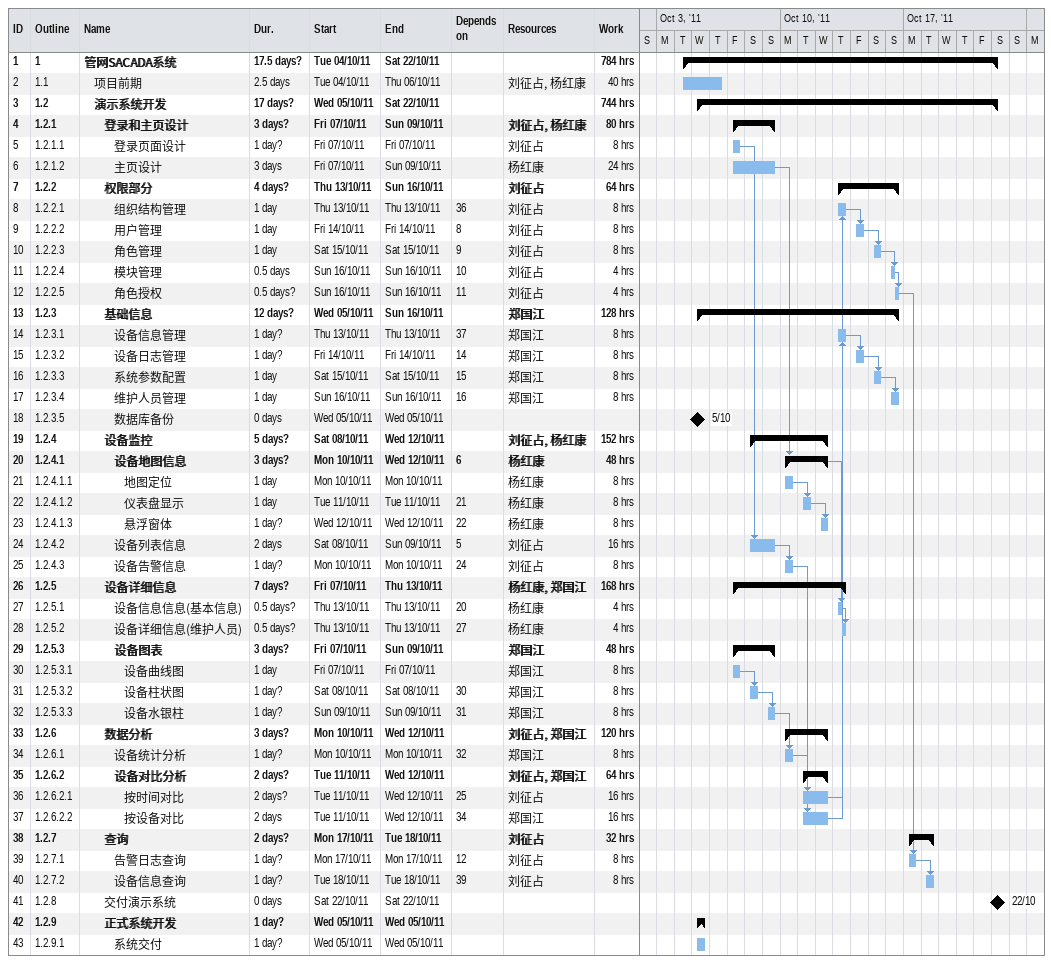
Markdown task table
| ID | WBS | Task | Duration | Start | Finish | Predecessors | Resources | Work (h) |
|---|---|---|---|---|---|---|---|---|
| 1 | 1 | **管网SACADA系统** | 17.5d? | 2011-10-04 | 2011-10-22 |  |  | 784 |
| 2 | 1.1 | 项目前期 | 2.5d | 2011-10-04 | 2011-10-06 |  | 刘征占, 杨红康 | 40 |
| 3 | 1.2 | **演示系统开发** | 17d? | 2011-10-05 | 2011-10-22 |  |  | 744 |
| 4 | 1.2.1 | **登录和主页设计** | 3d? | 2011-10-07 | 2011-10-09 |  | 刘征占, 杨红康 | 80 |
| 5 | 1.2.1.1 | 登录页面设计 | 1d? | 2011-10-07 | 2011-10-07 |  | 刘征占 | 8 |
| 6 | 1.2.1.2 | 主页设计 | 3d | 2011-10-07 | 2011-10-09 |  | 杨红康 | 24 |
| 7 | 1.2.2 | **权限部分** | 4d? | 2011-10-13 | 2011-10-16 |  | 刘征占 | 64 |
| 8 | 1.2.2.1 | 组织结构管理 | 1d | 2011-10-13 | 2011-10-13 | 36 | 刘征占 | 8 |
| 9 | 1.2.2.2 | 用户管理 | 1d | 2011-10-14 | 2011-10-14 | 8 | 刘征占 | 8 |
| 10 | 1.2.2.3 | 角色管理 | 1d | 2011-10-15 | 2011-10-15 | 9 | 刘征占 | 8 |
| 11 | 1.2.2.4 | 模块管理 | 0.5d | 2011-10-16 | 2011-10-16 | 10 | 刘征占 | 4 |
| 12 | 1.2.2.5 | 角色授权 | 0.5d? | 2011-10-16 | 2011-10-16 | 11 | 刘征占 | 4 |
| 13 | 1.2.3 | **基础信息** | 12d? | 2011-10-05 | 2011-10-16 |  | 郑国江 | 128 |
| 14 | 1.2.3.1 | 设备信息管理 | 1d? | 2011-10-13 | 2011-10-13 | 37 | 郑国江 | 8 |
| 15 | 1.2.3.2 | 设备日志管理 | 1d? | 2011-10-14 | 2011-10-14 | 14 | 郑国江 | 8 |
| 16 | 1.2.3.3 | 系统参数配置 | 1d | 2011-10-15 | 2011-10-15 | 15 | 郑国江 | 8 |
| 17 | 1.2.3.4 | 维护人员管理 | 1d | 2011-10-16 | 2011-10-16 | 16 | 郑国江 | 8 |
| 18 | 1.2.3.5 | 数据库备份 | 0d | 2011-10-05 | 2011-10-05 |  |  |  |
| 19 | 1.2.4 | **设备监控** | 5d? | 2011-10-08 | 2011-10-12 |  | 刘征占, 杨红康 | 152 |
| 20 | 1.2.4.1 | **设备地图信息** | 3d? | 2011-10-10 | 2011-10-12 | 6 | 杨红康 | 48 |
| 21 | 1.2.4.1.1 | 地图定位 | 1d | 2011-10-10 | 2011-10-10 |  | 杨红康 | 8 |
| 22 | 1.2.4.1.2 | 仪表盘显示 | 1d | 2011-10-11 | 2011-10-11 | 21 | 杨红康 | 8 |
| 23 | 1.2.4.1.3 | 悬浮窗体 | 1d? | 2011-10-12 | 2011-10-12 | 22 | 杨红康 | 8 |
| 24 | 1.2.4.2 | 设备列表信息 | 2d | 2011-10-08 | 2011-10-09 | 5 | 刘征占 | 16 |
| 25 | 1.2.4.3 | 设备告警信息 | 1d? | 2011-10-10 | 2011-10-10 | 24 | 刘征占 | 8 |
| 26 | 1.2.5 | **设备详细信息** | 7d? | 2011-10-07 | 2011-10-13 |  | 杨红康, 郑国江 | 168 |
| 27 | 1.2.5.1 | 设备信息信息(基本信息) | 0.5d? | 2011-10-13 | 2011-10-13 | 20 | 杨红康 | 4 |
| 28 | 1.2.5.2 | 设备详细信息(维护人员) | 0.5d? | 2011-10-13 | 2011-10-13 | 27 | 杨红康 | 4 |
| 29 | 1.2.5.3 | **设备图表** | 3d? | 2011-10-07 | 2011-10-09 |  | 郑国江 | 48 |
| 30 | 1.2.5.3.1 | 设备曲线图 | 1d | 2011-10-07 | 2011-10-07 |  | 郑国江 | 8 |
| 31 | 1.2.5.3.2 | 设备柱状图 | 1d? | 2011-10-08 | 2011-10-08 | 30 | 郑国江 | 8 |
| 32 | 1.2.5.3.3 | 设备水银柱 | 1d? | 2011-10-09 | 2011-10-09 | 31 | 郑国江 | 8 |
| 33 | 1.2.6 | **数据分析** | 3d? | 2011-10-10 | 2011-10-12 |  | 刘征占, 郑国江 | 120 |
| 34 | 1.2.6.1 | 设备统计分析 | 1d? | 2011-10-10 | 2011-10-10 | 32 | 郑国江 | 8 |
| 35 | 1.2.6.2 | **设备对比分析** | 2d? | 2011-10-11 | 2011-10-12 |  | 刘征占, 郑国江 | 64 |
| 36 | 1.2.6.2.1 | 按时间对比 | 2d? | 2011-10-11 | 2011-10-12 | 25 | 刘征占 | 16 |
| 37 | 1.2.6.2.2 | 按设备对比 | 2d | 2011-10-11 | 2011-10-12 | 34 | 郑国江 | 16 |
| 38 | 1.2.7 | **查询** | 2d? | 2011-10-17 | 2011-10-18 |  | 刘征占 | 32 |
| 39 | 1.2.7.1 | 告警日志查询 | 1d? | 2011-10-17 | 2011-10-17 | 12 | 刘征占 | 8 |
| 40 | 1.2.7.2 | 设备信息查询 | 1d? | 2011-10-18 | 2011-10-18 | 39 | 刘征占 | 8 |
| 41 | 1.2.8 | 交付演示系统 | 0d | 2011-10-22 | 2011-10-22 |  |  |  |
| 42 | 1.2.9 | **正式系统开发** | 1d? | 2011-10-05 | 2011-10-05 |  |  |  |
| 43 | 1.2.9.1 | 系统交付 | 1d? | 2011-10-05 | 2011-10-05 |  |  |  |
